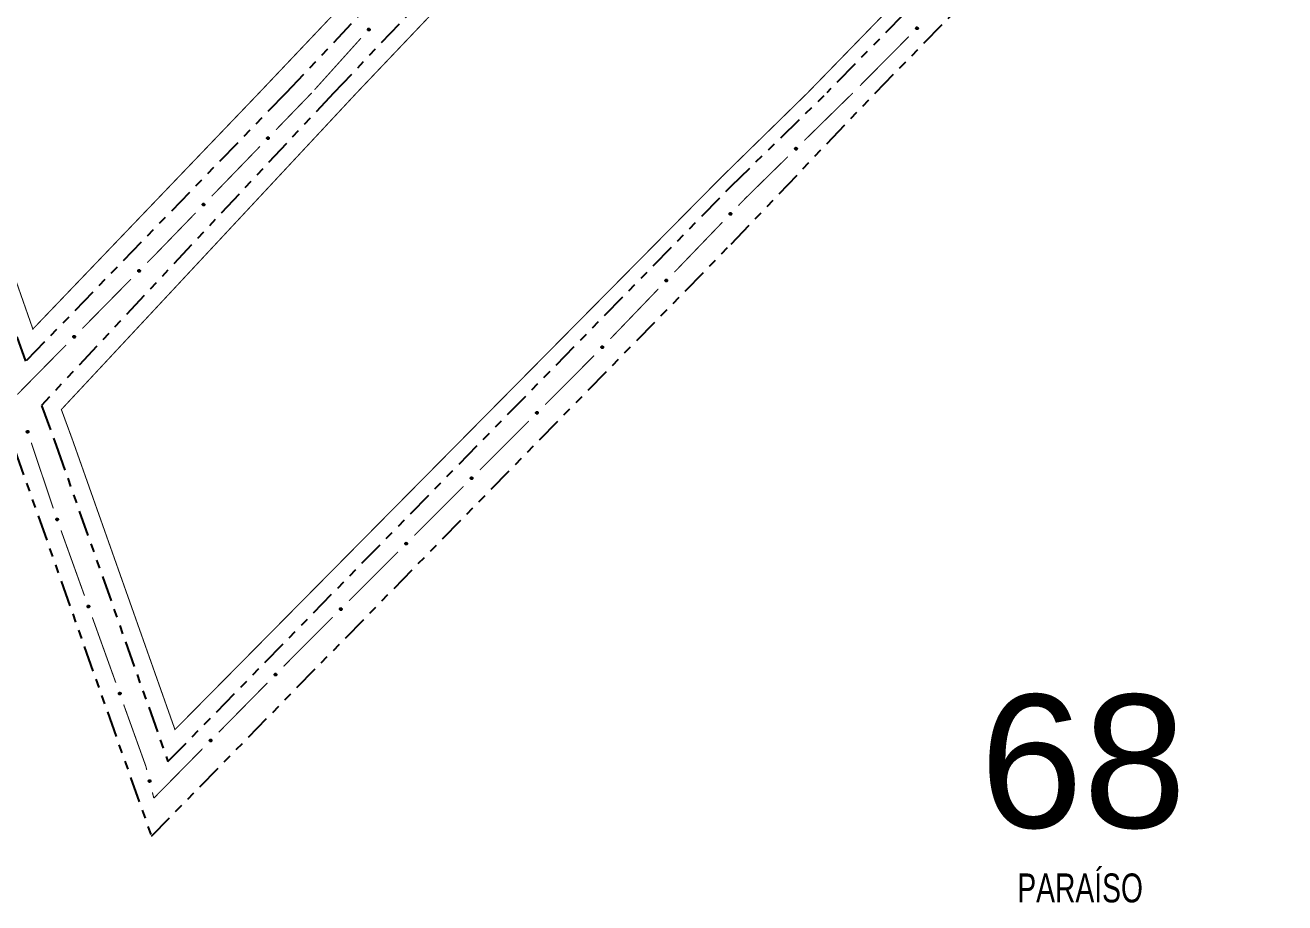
# Model space of a CAD drawing. Extents: x 212200 to 214553, y 4880545 to 4882659.
# Drawn here: x 214058.8 to 214276.8, y 4881222.7 to 4881374.5 of the extents above; entities that cross this region are included whole.
import ezdxf

# ---------------------------------------------------------------- set-up
doc = ezdxf.new("R2010")
doc.units = 0
doc.header["$LTSCALE"] = 1.5
doc.header["$MEASUREMENT"] = 0
doc.linetypes.add('TRACO_12', pattern=[2.5, 2, -0.5])
doc.linetypes.add('TRACO_25', pattern=[8, 3, -1, 1, -1, 1, -1])
for name, color, linetype in [('LM-TXT-LSB', 7, 'CONTINUOUS'), ('RU-QUADRA', 210, 'CONTINUOUS'), ('SV-EIXO-RUA-N-PAV', 6, 'CONTINUOUS'), ('SV-RUA-NAO-PAV', 7, 'CONTINUOUS')]:
    doc.layers.add(name, color=color, linetype=linetype)
doc.styles.add('ARIAL', font='ARIAL.SHX')
doc.styles.add('SWIS', font='swissko.ttf')

msp = doc.modelspace()

# ---------------------------------------------------------------- linework, layer by layer
at = {"layer": 'RU-QUADRA', "linetype": 'TRACO_12', "const_width": 0.18, "flags": 128}
for points in [[(214045.379527, 4881362.767153), (214042.200754, 4881370.885364), (214268.348828, 4881602.281352), (214286.322776, 4881559.911907), (214099.288597, 4881362.758812), (214060.145402, 4881321.92179), (214052.988582, 4881342.364989)], [(214194.187629, 4881362.757226), (214316.445034, 4881488.490325), (214291.676732, 4881547.15141), (214116.160246, 4881362.758812), (214065.073818, 4881308.005681), (214066.993121, 4881302.786304), (214084.730149, 4881252.659583), (214179.357652, 4881348.255174)]]:
    msp.add_lwpolyline(points, close=True, dxfattribs=at)
at = {"layer": 'SV-EIXO-RUA-N-PAV', "const_width": 0.18}
for points in [[(214116.923381, 4881372.229344), (214108.892173, 4881363.313083)], [(214211.719683, 4881372.515072), (214203.268021, 4881363.996303)], [(214102.213348, 4881356.378183), (214107.778937, 4881362.124853)], [(214107.778937, 4881362.124853), (214108.392921, 4881362.758812)], [(214193.629747, 4881354.518552), (214201.487042, 4881362.216793)], [(214201.487042, 4881362.216793), (214202.040932, 4881362.759471)], [(214091.082168, 4881344.884844), (214099.430553, 4881353.504848)], [(214183.408514, 4881344.504225), (214190.772549, 4881351.719192)], [(214182.236778, 4881343.285621), (214182.929887, 4881344.006454)], [(214182.929887, 4881344.006454), (214183.408514, 4881344.504225)], [(214081.764331, 4881335.263845), (214088.299373, 4881342.011509)], [(214171.147039, 4881331.752292), (214179.464343, 4881340.402289)], [(214081.338476, 4881334.831993), (214081.764331, 4881335.263845)], [(214079.934187, 4881333.407925), (214081.338476, 4881334.831993)], [(214068.69987, 4881322.015378), (214077.125608, 4881330.559788)], [(214160.057299, 4881320.218963), (214168.374604, 4881328.86896)], [(214057.465553, 4881310.622831), (214065.891291, 4881319.167241)], [(214148.790375, 4881308.859378), (214157.275657, 4881317.34466)], [(214137.476667, 4881297.54567), (214145.961948, 4881306.030951)], [(214059.866206, 4881302.263456), (214063.694703, 4881290.890567)], [(214126.162958, 4881286.231961), (214133.941133, 4881294.010136)], [(214133.941133, 4881294.010136), (214134.468722, 4881294.537725)], [(214134.468722, 4881294.537725), (214134.64824, 4881294.717243)], [(214065.011613, 4881287.113794), (214069.076247, 4881275.823145)], [(214114.84925, 4881274.918253), (214123.334531, 4881283.403534)], [(214070.431124, 4881272.059596), (214074.495758, 4881260.768947)], [(214104.694163, 4881264.763166), (214112.020823, 4881272.089826)], [(214103.543906, 4881263.596239), (214104.245908, 4881264.308415)], [(214104.245908, 4881264.308415), (214104.694163, 4881264.763166)], [(214092.311882, 4881252.201432), (214100.7359, 4881260.747537)], [(214075.850636, 4881257.005397), (214079.57655, 4881246.655635)], [(214081.079858, 4881240.806625), (214089.503876, 4881249.35273)], [(214079.57655, 4881246.655635), (214079.710913, 4881246.282405)], [(214079.710913, 4881246.282405), (214079.85724, 4881245.697098)], [(214080.827382, 4881241.816528), (214081.069918, 4881240.846385)], [(214081.069918, 4881240.846385), (214081.079858, 4881240.806625)]]:
    msp.add_lwpolyline(points, dxfattribs=at)
at = {"layer": 'SV-EIXO-RUA-N-PAV'}
for points in [[(214118.439868, 4881373.748472), (214118.443111, 4881373.699671), (214118.435918, 4881373.657066), (214118.419692, 4881373.623258), (214118.397563, 4881373.597122), (214118.371912, 4881373.572933), (214118.340671, 4881373.554251), (214118.301403, 4881373.541197), (214118.252472, 4881373.537601), (214118.209312, 4881373.547837), (214118.175315, 4881373.561972), (214118.146733, 4881373.583477), (214118.123653, 4881373.608789), (214118.10532, 4881373.641883), (214118.09248, 4881373.681806), (214118.090054, 4881373.731096), (214118.097392, 4881373.772816), (214118.113946, 4881373.805105), (214118.135748, 4881373.833702), (214118.162231, 4881373.858083), (214118.193004, 4881373.876245), (214118.233223, 4881373.889101), (214118.281904, 4881373.89085), (214118.323599, 4881373.884007), (214118.356111, 4881373.867911), (214118.383782, 4881373.845813), (214118.408356, 4881373.820381), (214118.428443, 4881373.789758), (214118.439868, 4881373.748472)], [(214213.307634, 4881373.959335), (214213.30852, 4881373.910434), (214213.299283, 4881373.868226), (214213.281445, 4881373.835239), (214213.258082, 4881373.8102), (214213.231296, 4881373.787275), (214213.19919, 4881373.770121), (214213.159339, 4881373.758975), (214213.110291, 4881373.757741), (214213.067674, 4881373.770046), (214213.034399, 4881373.785804), (214213.006887, 4881373.808662), (214212.985053, 4881373.835057), (214212.968337, 4881373.868996), (214212.957436, 4881373.909491), (214212.957389, 4881373.958841), (214212.966729, 4881374.000159), (214212.98482, 4881374.031612), (214213.007975, 4881374.059125), (214213.035603, 4881374.082202), (214213.067216, 4881374.098859), (214213.108008, 4881374.109761), (214213.156717, 4881374.109162), (214213.198033, 4881374.100317), (214213.229732, 4881374.082672), (214213.256306, 4881374.059266), (214213.279625, 4881374.032679), (214213.298213, 4881374.001123), (214213.307634, 4881373.959335)], [(214100.642917, 4881354.914888), (214100.641442, 4881354.963774), (214100.65017, 4881355.006091), (214100.667608, 4881355.03929), (214100.690668, 4881355.064609), (214100.717176, 4881355.087855), (214100.749073, 4881355.105395), (214100.788787, 4881355.11702), (214100.837816, 4881355.118845), (214100.880578, 4881355.107054), (214100.914041, 4881355.091699), (214100.941827, 4881355.069174), (214100.963977, 4881355.043044), (214100.981101, 4881355.009309), (214100.992489, 4881354.968948), (214100.993131, 4881354.919603), (214100.984289, 4881354.878175), (214100.966579, 4881354.846506), (214100.943757, 4881354.818716), (214100.916409, 4881354.795308), (214100.885, 4881354.778271), (214100.844341, 4881354.766878), (214100.795629, 4881354.76689), (214100.75421, 4881354.775237), (214100.7223, 4881354.792498), (214100.695446, 4881354.815583), (214100.671808, 4881354.841887), (214100.652841, 4881354.873216), (214100.642917, 4881354.914888)], [(214192.021478, 4881353.096949), (214192.021285, 4881353.145857), (214192.03112, 4881353.18793), (214192.049424, 4881353.220661), (214192.073139, 4881353.245366), (214192.100248, 4881353.267909), (214192.132594, 4881353.284606), (214192.172599, 4881353.295186), (214192.221659, 4881353.295724), (214192.264097, 4881353.282816), (214192.297146, 4881353.266588), (214192.324331, 4881353.243342), (214192.345789, 4881353.216641), (214192.362022, 4881353.182468), (214192.372348, 4881353.141822), (214192.371695, 4881353.092477), (214192.36177, 4881353.051295), (214192.343235, 4881353.020102), (214192.319692, 4881352.99292), (214192.29174, 4881352.970237), (214192.259894, 4881352.95403), (214192.218951, 4881352.943707), (214192.170256, 4881352.944997), (214192.129069, 4881352.954427), (214192.097624, 4881352.972519), (214192.071385, 4881352.9963), (214192.048444, 4881353.023215), (214192.030306, 4881353.055031), (214192.021478, 4881353.096949)], [(214089.511738, 4881343.421549), (214089.510262, 4881343.470435), (214089.51899, 4881343.512752), (214089.536429, 4881343.545951), (214089.559488, 4881343.57127), (214089.585997, 4881343.594516), (214089.617894, 4881343.612056), (214089.657608, 4881343.623681), (214089.706637, 4881343.625506), (214089.749399, 4881343.613715), (214089.782862, 4881343.59836), (214089.810647, 4881343.575835), (214089.832798, 4881343.549705), (214089.849921, 4881343.51597), (214089.86131, 4881343.475609), (214089.861951, 4881343.426264), (214089.85311, 4881343.384836), (214089.835399, 4881343.353167), (214089.812577, 4881343.325377), (214089.78523, 4881343.301969), (214089.75382, 4881343.284932), (214089.713162, 4881343.273539), (214089.66445, 4881343.273551), (214089.62303, 4881343.281898), (214089.591121, 4881343.299159), (214089.564267, 4881343.322244), (214089.540628, 4881343.348548), (214089.521662, 4881343.379877), (214089.511738, 4881343.421549)], [(214180.671625, 4881341.816683), (214180.669973, 4881341.865563), (214180.678549, 4881341.907911), (214180.695868, 4881341.941173), (214180.718837, 4881341.966575), (214180.745261, 4881341.989916), (214180.777095, 4881342.007571), (214180.816766, 4881342.019339), (214180.865789, 4881342.02134), (214180.908593, 4881342.009703), (214180.942111, 4881341.994469), (214180.969977, 4881341.972044), (214180.992222, 4881341.945994), (214181.009467, 4881341.912321), (214181.021, 4881341.872001), (214181.021819, 4881341.822658), (214181.013127, 4881341.781199), (214180.995531, 4881341.749467), (214180.972809, 4881341.721594), (214180.945546, 4881341.698088), (214180.914198, 4881341.680938), (214180.873581, 4881341.669399), (214180.824869, 4881341.669236), (214180.783419, 4881341.677433), (214180.751448, 4881341.69458), (214180.724511, 4881341.717567), (214180.700778, 4881341.743786), (214180.681699, 4881341.775047), (214180.671625, 4881341.816683)], [(214078.350632, 4881331.958843), (214078.349597, 4881332.007741), (214078.358706, 4881332.049977), (214078.376443, 4881332.083018), (214078.39973, 4881332.108128), (214078.426447, 4881332.131134), (214078.4585, 4881332.148386), (214078.498317, 4881332.159653), (214078.547361, 4881332.161035), (214078.590015, 4881332.14886), (214078.623338, 4881332.133204), (214078.650919, 4881332.110429), (214078.672834, 4881332.084101), (214078.689653, 4881332.050213), (214078.700677, 4881332.00975), (214078.700873, 4881331.960402), (214078.691659, 4881331.919055), (214078.673664, 4881331.887547), (214078.650592, 4881331.859964), (214078.623035, 4881331.836804), (214078.591473, 4881331.82005), (214078.550713, 4881331.809024), (214078.502004, 4881331.809475), (214078.460661, 4881331.818195), (214078.428908, 4881331.835743), (214078.402263, 4881331.859069), (214078.378863, 4881331.885585), (214078.36018, 4881331.917084), (214078.350632, 4881331.958843)], [(214169.581886, 4881330.283354), (214169.580234, 4881330.332234), (214169.58881, 4881330.374582), (214169.606129, 4881330.407844), (214169.629097, 4881330.433246), (214169.655522, 4881330.456587), (214169.687355, 4881330.474241), (214169.727027, 4881330.48601), (214169.776049, 4881330.488011), (214169.818853, 4881330.476374), (214169.852371, 4881330.46114), (214169.880238, 4881330.438715), (214169.902482, 4881330.412665), (214169.919727, 4881330.378992), (214169.931261, 4881330.338672), (214169.93208, 4881330.289329), (214169.923387, 4881330.24787), (214169.905791, 4881330.216137), (214169.883069, 4881330.188265), (214169.855806, 4881330.164759), (214169.824458, 4881330.147609), (214169.783841, 4881330.13607), (214169.735129, 4881330.135907), (214169.69368, 4881330.144104), (214169.661709, 4881330.16125), (214169.634772, 4881330.184238), (214169.611039, 4881330.210457), (214169.59196, 4881330.241718), (214169.581886, 4881330.283354)], [(214067.116315, 4881320.566297), (214067.11528, 4881320.615194), (214067.124389, 4881320.657431), (214067.142126, 4881320.690471), (214067.165413, 4881320.715581), (214067.19213, 4881320.738587), (214067.224183, 4881320.755839), (214067.264, 4881320.767106), (214067.313044, 4881320.768488), (214067.355698, 4881320.756313), (214067.389021, 4881320.740657), (214067.416603, 4881320.717882), (214067.438517, 4881320.691554), (214067.455336, 4881320.657666), (214067.46636, 4881320.617204), (214067.466556, 4881320.567855), (214067.457342, 4881320.526508), (214067.439347, 4881320.495), (214067.416275, 4881320.467417), (214067.388718, 4881320.444257), (214067.357156, 4881320.427503), (214067.316397, 4881320.416477), (214067.267687, 4881320.416929), (214067.226344, 4881320.425648), (214067.194591, 4881320.443196), (214067.167946, 4881320.466522), (214067.144546, 4881320.493038), (214067.125863, 4881320.524537), (214067.116315, 4881320.566297)], [(214158.492146, 4881318.750025), (214158.490495, 4881318.798905), (214158.499071, 4881318.841253), (214158.516389, 4881318.874515), (214158.539358, 4881318.899917), (214158.565782, 4881318.923258), (214158.597616, 4881318.940912), (214158.637288, 4881318.952681), (214158.68631, 4881318.954682), (214158.729114, 4881318.943045), (214158.762632, 4881318.927811), (214158.790498, 4881318.905386), (214158.812743, 4881318.879336), (214158.829988, 4881318.845663), (214158.841521, 4881318.805343), (214158.84234, 4881318.756), (214158.833648, 4881318.714541), (214158.816052, 4881318.682808), (214158.79333, 4881318.654936), (214158.766067, 4881318.63143), (214158.734719, 4881318.61428), (214158.694102, 4881318.602741), (214158.64539, 4881318.602578), (214158.60394, 4881318.610775), (214158.571969, 4881318.627921), (214158.545032, 4881318.650909), (214158.521299, 4881318.677128), (214158.50222, 4881318.708389), (214158.492146, 4881318.750025)], [(214147.196726, 4881307.421406), (214147.196033, 4881307.470309), (214147.205437, 4881307.512481), (214147.223405, 4881307.545397), (214147.246867, 4881307.570344), (214147.273744, 4881307.593162), (214147.305917, 4881307.610189), (214147.345812, 4881307.621178), (214147.394864, 4881307.622217), (214147.437432, 4881307.609744), (214147.470645, 4881307.593855), (214147.498066, 4881307.570888), (214147.519796, 4881307.544407), (214147.536377, 4881307.510402), (214147.547118, 4881307.469864), (214147.54697, 4881307.420515), (214147.537466, 4881307.379234), (214147.519251, 4881307.347853), (214147.495987, 4881307.320431), (214147.468269, 4881307.297464), (214147.43659, 4881307.280932), (214147.395755, 4881307.270191), (214147.347049, 4881307.270983), (214147.305769, 4881307.279992), (214147.27414, 4881307.297761), (214147.247658, 4881307.321273), (214147.224444, 4881307.347952), (214147.205982, 4881307.379581), (214147.196726, 4881307.421406)], [(214059.28661, 4881304.33023), (214059.330724, 4881304.30911), (214059.364318, 4881304.281938), (214059.385815, 4881304.251211), (214059.397731, 4881304.219105), (214059.406222, 4881304.184885), (214059.407171, 4881304.148497), (214059.399279, 4881304.107876), (214059.378403, 4881304.063475), (214059.348306, 4881304.03089), (214059.319309, 4881304.008203), (214059.286546, 4881303.99385), (214059.253166, 4881303.986159), (214059.215334, 4881303.986423), (214059.174247, 4881303.994823), (214059.130109, 4881304.016895), (214059.097356, 4881304.043759), (214059.077344, 4881304.074026), (214059.063123, 4881304.107055), (214059.054873, 4881304.142094), (214059.054147, 4881304.17782), (214059.06268, 4881304.219173), (214059.085042, 4881304.262449), (214059.111463, 4881304.295421), (214059.141441, 4881304.315853), (214059.174273, 4881304.329122), (214059.208491, 4881304.338056), (214059.24503, 4881304.340533), (214059.28661, 4881304.33023)], [(214135.883017, 4881296.107697), (214135.882324, 4881296.156601), (214135.891729, 4881296.198773), (214135.909696, 4881296.231689), (214135.933158, 4881296.256635), (214135.960035, 4881296.279454), (214135.992209, 4881296.296481), (214136.032104, 4881296.307469), (214136.081156, 4881296.308509), (214136.123723, 4881296.296035), (214136.156936, 4881296.280147), (214136.184358, 4881296.25718), (214136.206087, 4881296.230699), (214136.222669, 4881296.196694), (214136.23341, 4881296.156155), (214136.233261, 4881296.106806), (214136.223758, 4881296.065526), (214136.205543, 4881296.034144), (214136.182279, 4881296.006723), (214136.15456, 4881295.983756), (214136.122882, 4881295.967224), (214136.082046, 4881295.956483), (214136.033341, 4881295.957275), (214135.99206, 4881295.966283), (214135.960431, 4881295.984053), (214135.93395, 4881296.007564), (214135.910736, 4881296.034243), (214135.892273, 4881296.065872), (214135.883017, 4881296.107697)], [(214064.38908, 4881289.168043), (214064.433624, 4881289.147847), (214064.467777, 4881289.121381), (214064.48991, 4881289.091108), (214064.502492, 4881289.059257), (214064.511694, 4881289.025222), (214064.513401, 4881288.988861), (214064.506357, 4881288.948084), (214064.486411, 4881288.903258), (214064.457, 4881288.870053), (214064.428481, 4881288.846767), (214064.396024, 4881288.831735), (214064.362812, 4881288.823349), (214064.324983, 4881288.822825), (214064.28373, 4881288.830367), (214064.239141, 4881288.851515), (214064.205836, 4881288.877691), (214064.185197, 4881288.907534), (214064.170291, 4881288.94026), (214064.161313, 4881288.975119), (214064.159843, 4881289.010822), (214064.167512, 4881289.052344), (214064.188967, 4881289.096076), (214064.214696, 4881289.129592), (214064.244241, 4881289.150644), (214064.27679, 4881289.164594), (214064.310815, 4881289.174239), (214064.347294, 4881289.177477), (214064.38908, 4881289.168043)], [(214124.569309, 4881284.793989), (214124.568616, 4881284.842892), (214124.57802, 4881284.885064), (214124.595988, 4881284.91798), (214124.61945, 4881284.942927), (214124.646327, 4881284.965745), (214124.6785, 4881284.982772), (214124.718395, 4881284.993761), (214124.767447, 4881284.9948), (214124.810015, 4881284.982327), (214124.843228, 4881284.966438), (214124.870649, 4881284.943471), (214124.892379, 4881284.91699), (214124.90896, 4881284.882985), (214124.919701, 4881284.842447), (214124.919553, 4881284.793098), (214124.910049, 4881284.751817), (214124.891834, 4881284.720436), (214124.86857, 4881284.693014), (214124.840852, 4881284.670047), (214124.809173, 4881284.653515), (214124.768338, 4881284.642774), (214124.719632, 4881284.643566), (214124.678352, 4881284.652575), (214124.646723, 4881284.670344), (214124.620241, 4881284.693856), (214124.597027, 4881284.720535), (214124.578565, 4881284.752164), (214124.569309, 4881284.793989)], [(214069.808591, 4881274.113844), (214069.853135, 4881274.093648), (214069.887289, 4881274.067182), (214069.909421, 4881274.036909), (214069.922003, 4881274.005058), (214069.931206, 4881273.971023), (214069.932913, 4881273.934662), (214069.925868, 4881273.893886), (214069.905922, 4881273.84906), (214069.876511, 4881273.815855), (214069.847993, 4881273.792569), (214069.815536, 4881273.777536), (214069.782323, 4881273.769151), (214069.744494, 4881273.768626), (214069.703241, 4881273.776169), (214069.658652, 4881273.797316), (214069.625347, 4881273.823492), (214069.604709, 4881273.853336), (214069.589803, 4881273.886061), (214069.580824, 4881273.920921), (214069.579354, 4881273.956623), (214069.587023, 4881273.998145), (214069.608479, 4881274.041878), (214069.634207, 4881274.075394), (214069.663753, 4881274.096446), (214069.696302, 4881274.110395), (214069.730326, 4881274.12004), (214069.766806, 4881274.123278), (214069.808591, 4881274.113844)], [(214113.2556, 4881273.48028), (214113.254907, 4881273.529184), (214113.264312, 4881273.571356), (214113.282279, 4881273.604272), (214113.305741, 4881273.629218), (214113.332618, 4881273.652037), (214113.364792, 4881273.669064), (214113.404687, 4881273.680052), (214113.453738, 4881273.681092), (214113.496306, 4881273.668618), (214113.529519, 4881273.65273), (214113.556941, 4881273.629763), (214113.57867, 4881273.603282), (214113.595252, 4881273.569277), (214113.605993, 4881273.528738), (214113.605844, 4881273.479389), (214113.596341, 4881273.438109), (214113.578126, 4881273.406727), (214113.554862, 4881273.379306), (214113.527143, 4881273.356339), (214113.495465, 4881273.339807), (214113.454629, 4881273.329066), (214113.405924, 4881273.329858), (214113.364643, 4881273.338866), (214113.333014, 4881273.356636), (214113.306533, 4881273.380147), (214113.283319, 4881273.406826), (214113.264856, 4881273.438455), (214113.2556, 4881273.48028)], [(214101.960643, 4881262.146839), (214101.959598, 4881262.195736), (214101.968699, 4881262.237975), (214101.986429, 4881262.271019), (214102.009711, 4881262.296134), (214102.036423, 4881262.319145), (214102.068473, 4881262.336403), (214102.108288, 4881262.347678), (214102.157331, 4881262.349071), (214102.199988, 4881262.336904), (214102.233314, 4881262.321254), (214102.2609, 4881262.298485), (214102.28282, 4881262.272161), (214102.299645, 4881262.238277), (214102.310678, 4881262.197817), (214102.310884, 4881262.148468), (214102.301678, 4881262.10712), (214102.283689, 4881262.075608), (214102.260623, 4881262.04802), (214102.233071, 4881262.024854), (214102.201512, 4881262.008095), (214102.160755, 4881261.99706), (214102.112045, 4881261.997502), (214102.0707, 4881262.006213), (214102.038944, 4881262.023755), (214102.012295, 4881262.047075), (214101.988889, 4881262.073586), (214101.9702, 4881262.105081), (214101.960643, 4881262.146839)], [(214075.228103, 4881259.059645), (214075.272647, 4881259.039449), (214075.3068, 4881259.012983), (214075.328933, 4881258.982711), (214075.341515, 4881258.95086), (214075.350717, 4881258.916825), (214075.352424, 4881258.880464), (214075.34538, 4881258.839687), (214075.325434, 4881258.794861), (214075.296023, 4881258.761656), (214075.267504, 4881258.73837), (214075.235047, 4881258.723338), (214075.201834, 4881258.714952), (214075.164006, 4881258.714428), (214075.122753, 4881258.72197), (214075.078164, 4881258.743117), (214075.044859, 4881258.769294), (214075.02422, 4881258.799137), (214075.009314, 4881258.831863), (214075.000336, 4881258.866722), (214074.998866, 4881258.902425), (214075.006535, 4881258.943947), (214075.02799, 4881258.987679), (214075.053718, 4881259.021195), (214075.083264, 4881259.042247), (214075.115813, 4881259.056197), (214075.149838, 4881259.065842), (214075.186317, 4881259.069079), (214075.228103, 4881259.059645)], [(214090.728619, 4881250.752032), (214090.727574, 4881250.800929), (214090.736675, 4881250.843168), (214090.754405, 4881250.876212), (214090.777687, 4881250.901327), (214090.804399, 4881250.924338), (214090.836449, 4881250.941596), (214090.876264, 4881250.952871), (214090.925307, 4881250.954263), (214090.967964, 4881250.942097), (214091.00129, 4881250.926447), (214091.028876, 4881250.903678), (214091.050795, 4881250.877354), (214091.067621, 4881250.84347), (214091.078654, 4881250.803009), (214091.07886, 4881250.753661), (214091.069654, 4881250.712312), (214091.051665, 4881250.680801), (214091.028599, 4881250.653213), (214091.001046, 4881250.630047), (214090.969488, 4881250.613287), (214090.928731, 4881250.602253), (214090.880021, 4881250.602694), (214090.838676, 4881250.611406), (214090.80692, 4881250.628947), (214090.780271, 4881250.652268), (214090.756865, 4881250.678779), (214090.738175, 4881250.710274), (214090.728619, 4881250.752032)], [(214080.414257, 4881243.922902), (214080.456548, 4881243.898335), (214080.487872, 4881243.868574), (214080.506852, 4881243.836232), (214080.516173, 4881243.803278), (214080.521911, 4881243.768492), (214080.519959, 4881243.732143), (214080.508856, 4881243.69228), (214080.48451, 4881243.649683), (214080.451913, 4881243.619599), (214080.421201, 4881243.599294), (214080.387399, 4881243.587596), (214080.353512, 4881243.582588), (214080.315822, 4881243.585865), (214080.275534, 4881243.597511), (214080.233294, 4881243.623028), (214080.202785, 4881243.652416), (214080.185248, 4881243.684181), (214080.173703, 4881243.718238), (214080.16827, 4881243.753823), (214080.170392, 4881243.789493), (214080.182192, 4881243.830035), (214080.20793, 4881243.871392), (214080.236893, 4881243.902155), (214080.268403, 4881243.920134), (214080.302189, 4881243.930745), (214080.33701, 4881243.936925), (214080.37363, 4881243.936484), (214080.414257, 4881243.922902)]]:
    msp.add_lwpolyline(points, close=True, dxfattribs=at)
for points in [[(214118.193004, 4881373.876245), (214118.090054, 4881373.731096)], [(214118.233223, 4881373.889101), (214118.09248, 4881373.681806)], [(214118.211196, 4881373.876989), (214118.096114, 4881373.712526)], [(214118.162231, 4881373.858083), (214118.097392, 4881373.772816)], [(214118.175185, 4881373.863514), (214118.097653, 4881373.75705)], [(214118.256131, 4881373.886099), (214118.100557, 4881373.664449)], [(214118.281904, 4881373.89085), (214118.10532, 4881373.641883)], [(214118.300554, 4881373.886486), (214118.116872, 4881373.629552)], [(214118.323599, 4881373.884007), (214118.123653, 4881373.608789)], [(214118.336961, 4881373.873895), (214118.13684, 4881373.598711)], [(214118.356111, 4881373.867911), (214118.146733, 4881373.583477)], [(214118.367887, 4881373.85522), (214118.16026, 4881373.57578)], [(214118.383782, 4881373.845813), (214118.175315, 4881373.561972)], [(214118.394349, 4881373.829549), (214118.196968, 4881373.557407)], [(214118.408356, 4881373.820381), (214118.209312, 4881373.547837)], [(214118.415129, 4881373.801649), (214118.234287, 4881373.54583)], [(214118.428443, 4881373.789758), (214118.252472, 4881373.537601)], [(214118.432257, 4881373.769694), (214118.277899, 4881373.543276)], [(214118.439868, 4881373.748472), (214118.301403, 4881373.541197)], [(214118.440554, 4881373.721818), (214118.325674, 4881373.553501)], [(214118.443111, 4881373.699671), (214118.340671, 4881373.554251)], [(214118.439115, 4881373.675366), (214118.361483, 4881373.57083)], [(214118.435918, 4881373.657066), (214118.371912, 4881373.572933)], [(214213.067216, 4881374.098859), (214212.957389, 4881373.958841)], [(214213.108008, 4881374.109761), (214212.957436, 4881373.909491)], [(214213.085423, 4881374.098725), (214212.962547, 4881373.94)], [(214213.130744, 4881374.105658), (214212.964667, 4881373.891765)], [(214213.048804, 4881374.087002), (214212.966231, 4881373.984399)], [(214213.035603, 4881374.082202), (214212.966729, 4881374.000159)], [(214213.156717, 4881374.109162), (214212.968337, 4881373.868996)], [(214213.175135, 4881374.103904), (214212.979281, 4881373.856123)], [(214213.198033, 4881374.100317), (214212.985053, 4881373.835057)], [(214213.210892, 4881374.089572), (214212.997739, 4881373.824355)], [(214213.229732, 4881374.082672), (214213.006887, 4881373.808662)], [(214213.240883, 4881374.069429), (214213.020026, 4881373.800321)], [(214213.256306, 4881374.059266), (214213.034399, 4881373.785804)], [(214213.266076, 4881374.042512), (214213.055806, 4881373.780201)], [(214213.279625, 4881374.032679), (214213.067674, 4881373.770046)], [(214213.285487, 4881374.013643), (214213.092524, 4881373.766838)], [(214213.298213, 4881374.001123), (214213.110291, 4881373.757741)], [(214213.301055, 4881373.980899), (214213.135962, 4881373.762185)], [(214213.307634, 4881373.959335), (214213.159339, 4881373.758975)], [(214213.307034, 4881373.932679), (214213.184174, 4881373.770095)], [(214213.30852, 4881373.910434), (214213.19919, 4881373.770121)], [(214213.303358, 4881373.88635), (214213.220777, 4881373.785677)], [(214213.299283, 4881373.868226), (214213.231296, 4881373.787275)], [(214100.641442, 4881354.963774), (214100.749073, 4881355.105395)], [(214100.642917, 4881354.914888), (214100.788787, 4881355.11702)], [(214100.643195, 4881354.941549), (214100.764088, 4881355.105602)], [(214100.646313, 4881354.987919), (214100.727675, 4881355.08958)], [(214100.649756, 4881354.893405), (214100.812201, 4881355.114092)], [(214100.65017, 4881355.006091), (214100.717176, 4881355.087855)], [(214100.652841, 4881354.873216), (214100.837816, 4881355.118845)], [(214100.665717, 4881354.860851), (214100.855692, 4881355.109964)], [(214100.671808, 4881354.841887), (214100.880578, 4881355.107054)], [(214100.685475, 4881354.832218), (214100.892568, 4881355.097044)], [(214100.695446, 4881354.815583), (214100.914041, 4881355.091699)], [(214100.710991, 4881354.805606), (214100.928588, 4881355.077356)], [(214100.7223, 4881354.792498), (214100.941827, 4881355.069174)], [(214100.741222, 4881354.785826), (214100.951163, 4881355.053593)], [(214100.75421, 4881354.775237), (214100.963977, 4881355.043044)], [(214100.777149, 4881354.771926), (214100.970002, 4881355.02205)], [(214100.795629, 4881354.76689), (214100.981101, 4881355.009309)], [(214100.821558, 4881354.770707), (214100.985045, 4881354.986586)], [(214100.844341, 4881354.766878), (214100.992489, 4881354.968948)], [(214100.866792, 4881354.778186), (214100.987746, 4881354.93838)], [(214100.885, 4881354.778271), (214100.993131, 4881354.919603)], [(214100.903267, 4881354.79035), (214100.984598, 4881354.89394)], [(214100.916409, 4881354.795308), (214100.984289, 4881354.878175)], [(214192.021285, 4881353.145857), (214192.132594, 4881353.284606)], [(214192.021478, 4881353.096949), (214192.172599, 4881353.295186)], [(214192.022456, 4881353.123594), (214192.147609, 4881353.28442)], [(214192.026788, 4881353.169865), (214192.110788, 4881353.269357)], [(214192.027751, 4881353.075294), (214192.195928, 4881353.291645)], [(214192.030306, 4881353.055031), (214192.221659, 4881353.295724)], [(214192.03112, 4881353.18793), (214192.100248, 4881353.267909)], [(214192.042853, 4881353.042332), (214192.239296, 4881353.286377)], [(214192.048444, 4881353.023215), (214192.264097, 4881353.282816)], [(214192.061853, 4881353.013191), (214192.27582, 4881353.272495)], [(214192.071385, 4881352.9963), (214192.297146, 4881353.266588)], [(214192.086662, 4881352.98592), (214192.311311, 4881353.251868)], [(214192.097624, 4881352.972519), (214192.324331, 4881353.243342)], [(214192.116364, 4881352.965353), (214192.333255, 4881353.227521)], [(214192.129069, 4881352.954427), (214192.345789, 4881353.216641)], [(214192.151914, 4881352.950515), (214192.351261, 4881353.195495)], [(214192.170256, 4881352.944997), (214192.362022, 4881353.182468)], [(214192.196276, 4881352.948132), (214192.365368, 4881353.159649)], [(214192.218951, 4881352.943707), (214192.372348, 4881353.141822)], [(214192.241691, 4881352.954422), (214192.366805, 4881353.111389)], [(214192.259894, 4881352.95403), (214192.371695, 4881353.092477)], [(214192.278472, 4881352.965625), (214192.362492, 4881353.067047)], [(214192.29174, 4881352.970237), (214192.36177, 4881353.051295)], [(214089.510262, 4881343.470435), (214089.617894, 4881343.612056)], [(214089.511738, 4881343.421549), (214089.657608, 4881343.623681)], [(214089.512016, 4881343.44821), (214089.632908, 4881343.612263)], [(214089.515134, 4881343.494579), (214089.596495, 4881343.59624)], [(214089.518577, 4881343.400066), (214089.681022, 4881343.620753)], [(214089.51899, 4881343.512752), (214089.585997, 4881343.594516)], [(214089.521662, 4881343.379877), (214089.706637, 4881343.625506)], [(214089.534537, 4881343.367512), (214089.724512, 4881343.616624)], [(214089.540628, 4881343.348548), (214089.749399, 4881343.613715)], [(214089.554296, 4881343.338878), (214089.761388, 4881343.603705)], [(214089.564267, 4881343.322244), (214089.782862, 4881343.59836)], [(214089.579811, 4881343.312267), (214089.797408, 4881343.584017)], [(214089.591121, 4881343.299159), (214089.810647, 4881343.575835)], [(214089.610042, 4881343.292486), (214089.819983, 4881343.560253)], [(214089.62303, 4881343.281898), (214089.832798, 4881343.549705)], [(214089.645969, 4881343.278587), (214089.838823, 4881343.52871)], [(214089.66445, 4881343.273551), (214089.849921, 4881343.51597)], [(214089.690378, 4881343.277368), (214089.853865, 4881343.493247)], [(214089.713162, 4881343.273539), (214089.86131, 4881343.475609)], [(214089.735613, 4881343.284847), (214089.856567, 4881343.445041)], [(214089.75382, 4881343.284932), (214089.861951, 4881343.426264)], [(214089.772088, 4881343.29701), (214089.853418, 4881343.400601)], [(214089.78523, 4881343.301969), (214089.85311, 4881343.384836)], [(214180.669973, 4881341.865563), (214180.777095, 4881342.007571)], [(214180.671625, 4881341.816683), (214180.816766, 4881342.019339)], [(214180.671807, 4881341.843345), (214180.792108, 4881342.007832)], [(214180.674758, 4881341.889725), (214180.755753, 4881341.991678)], [(214180.678541, 4881341.795225), (214180.840191, 4881342.016495)], [(214180.678549, 4881341.907911), (214180.745261, 4881341.989916)], [(214180.681699, 4881341.775047), (214180.865789, 4881342.02134)], [(214180.694619, 4881341.762728), (214180.883696, 4881342.012523)], [(214180.700778, 4881341.743786), (214180.908593, 4881342.009703)], [(214180.71448, 4881341.734166), (214180.920618, 4881341.999736)], [(214180.724511, 4881341.717567), (214180.942111, 4881341.994469)], [(214180.740091, 4881341.707647), (214180.956709, 4881341.980178)], [(214180.751448, 4881341.69458), (214180.969977, 4881341.972044)], [(214180.770394, 4881341.687975), (214180.979369, 4881341.956496)], [(214180.783419, 4881341.677433), (214180.992222, 4881341.945994)], [(214180.80637, 4881341.674205), (214180.998322, 4881341.925021)], [(214180.824869, 4881341.669236), (214181.009467, 4881341.912321)], [(214180.850783, 4881341.673146), (214181.013492, 4881341.889612)], [(214180.873581, 4881341.669399), (214181.021, 4881341.872001)], [(214180.895991, 4881341.680787), (214181.016367, 4881341.841416)], [(214180.914198, 4881341.680938), (214181.021819, 4881341.822658)], [(214180.932422, 4881341.693082), (214181.013379, 4881341.796965)], [(214180.945546, 4881341.698088), (214181.013127, 4881341.781199)], [(214078.349597, 4881332.007741), (214078.4585, 4881332.148386)], [(214078.350632, 4881331.958843), (214078.498317, 4881332.159653)], [(214078.35115, 4881331.985501), (214078.473516, 4881332.148458)], [(214078.354686, 4881332.03184), (214078.43696, 4881332.132764)], [(214078.357276, 4881331.9373), (214078.521704, 4881332.156514)], [(214078.358706, 4881332.049977), (214078.426447, 4881332.131134)], [(214078.36018, 4881331.917084), (214078.547361, 4881332.161035)], [(214078.372943, 4881331.904603), (214078.565156, 4881332.151993)], [(214078.378863, 4881331.885585), (214078.590015, 4881332.14886)], [(214078.392443, 4881331.875793), (214078.601914, 4881332.138742)], [(214078.402263, 4881331.859069), (214078.623338, 4881332.133204)], [(214078.417717, 4881331.848953), (214078.637755, 4881332.11873)], [(214078.428908, 4881331.835743), (214078.650919, 4881332.110429)], [(214078.447769, 4881331.8289), (214078.660115, 4881332.094764)], [(214078.460661, 4881331.818195), (214078.672834, 4881332.084101)], [(214078.483569, 4881331.814677), (214078.678669, 4881332.063052)], [(214078.502004, 4881331.809475), (214078.689653, 4881332.050213)], [(214078.527965, 4881331.813058), (214078.693391, 4881332.027455)], [(214078.550713, 4881331.809024), (214078.700677, 4881332.00975)], [(214078.573266, 4881331.820129), (214078.695658, 4881331.979226)], [(214078.591473, 4881331.82005), (214078.700873, 4881331.960402)], [(214078.609849, 4881331.831963), (214078.692109, 4881331.934817)], [(214078.623035, 4881331.836804), (214078.691659, 4881331.919055)], [(214169.580234, 4881330.332234), (214169.687355, 4881330.474241)], [(214169.581886, 4881330.283354), (214169.727027, 4881330.48601)], [(214169.582068, 4881330.310016), (214169.702369, 4881330.474503)], [(214169.585019, 4881330.356396), (214169.666014, 4881330.458349)], [(214169.588802, 4881330.261895), (214169.750451, 4881330.483166)], [(214169.58881, 4881330.374582), (214169.655522, 4881330.456587)], [(214169.59196, 4881330.241718), (214169.776049, 4881330.488011)], [(214169.60488, 4881330.229399), (214169.793956, 4881330.479194)], [(214169.611039, 4881330.210457), (214169.818853, 4881330.476374)], [(214169.624741, 4881330.200837), (214169.830879, 4881330.466407)], [(214169.634772, 4881330.184238), (214169.852371, 4881330.46114)], [(214169.650352, 4881330.174318), (214169.866969, 4881330.446849)], [(214169.661709, 4881330.16125), (214169.880238, 4881330.438715)], [(214169.680654, 4881330.154646), (214169.88963, 4881330.423167)], [(214169.69368, 4881330.144104), (214169.902482, 4881330.412665)], [(214169.716631, 4881330.140876), (214169.908583, 4881330.391692)], [(214169.735129, 4881330.135907), (214169.919727, 4881330.378992)], [(214169.761044, 4881330.139816), (214169.923753, 4881330.356283)], [(214169.783841, 4881330.13607), (214169.931261, 4881330.338672)], [(214169.806251, 4881330.147458), (214169.926628, 4881330.308086)], [(214169.824458, 4881330.147609), (214169.93208, 4881330.289329)], [(214169.842682, 4881330.159753), (214169.923639, 4881330.263636)], [(214169.855806, 4881330.164759), (214169.923387, 4881330.24787)], [(214067.11528, 4881320.615194), (214067.224183, 4881320.755839)], [(214067.116315, 4881320.566297), (214067.264, 4881320.767106)], [(214067.116833, 4881320.592954), (214067.239199, 4881320.755911)], [(214067.120369, 4881320.639293), (214067.202643, 4881320.740217)], [(214067.12296, 4881320.544753), (214067.287387, 4881320.763967)], [(214067.124389, 4881320.657431), (214067.19213, 4881320.738587)], [(214067.125863, 4881320.524537), (214067.313044, 4881320.768488)], [(214067.138626, 4881320.512056), (214067.330839, 4881320.759446)], [(214067.144546, 4881320.493038), (214067.355698, 4881320.756313)], [(214067.158126, 4881320.483246), (214067.367597, 4881320.746195)], [(214067.167946, 4881320.466522), (214067.389021, 4881320.740657)], [(214067.1834, 4881320.456406), (214067.403438, 4881320.726183)], [(214067.194591, 4881320.443196), (214067.416603, 4881320.717882)], [(214067.213452, 4881320.436353), (214067.425798, 4881320.702217)], [(214067.226344, 4881320.425648), (214067.438517, 4881320.691554)], [(214067.249252, 4881320.42213), (214067.444352, 4881320.670506)], [(214067.267687, 4881320.416929), (214067.455336, 4881320.657666)], [(214067.293648, 4881320.420511), (214067.459075, 4881320.634908)], [(214067.316397, 4881320.416477), (214067.46636, 4881320.617204)], [(214067.338949, 4881320.427582), (214067.461342, 4881320.586679)], [(214067.357156, 4881320.427503), (214067.466556, 4881320.567855)], [(214067.375532, 4881320.439417), (214067.457793, 4881320.54227)], [(214067.388718, 4881320.444257), (214067.457342, 4881320.526508)], [(214158.490495, 4881318.798905), (214158.597616, 4881318.940912)], [(214158.492146, 4881318.750025), (214158.637288, 4881318.952681)], [(214158.492328, 4881318.776687), (214158.612629, 4881318.941174)], [(214158.495279, 4881318.823067), (214158.576274, 4881318.92502)], [(214158.499062, 4881318.728566), (214158.660712, 4881318.949837)], [(214158.499071, 4881318.841253), (214158.565782, 4881318.923258)], [(214158.50222, 4881318.708389), (214158.68631, 4881318.954682)], [(214158.51514, 4881318.69607), (214158.704217, 4881318.945865)], [(214158.521299, 4881318.677128), (214158.729114, 4881318.943045)], [(214158.535001, 4881318.667508), (214158.74114, 4881318.933078)], [(214158.545032, 4881318.650909), (214158.762632, 4881318.927811)], [(214158.560612, 4881318.640989), (214158.77723, 4881318.91352)], [(214158.571969, 4881318.627921), (214158.790498, 4881318.905386)], [(214158.590915, 4881318.621317), (214158.79989, 4881318.889838)], [(214158.60394, 4881318.610775), (214158.812743, 4881318.879336)], [(214158.626892, 4881318.607547), (214158.818843, 4881318.858363)], [(214158.64539, 4881318.602578), (214158.829988, 4881318.845663)], [(214158.671305, 4881318.606487), (214158.834013, 4881318.822953)], [(214158.694102, 4881318.602741), (214158.841521, 4881318.805343)], [(214158.716512, 4881318.614129), (214158.836889, 4881318.774757)], [(214158.734719, 4881318.61428), (214158.84234, 4881318.756)], [(214158.752943, 4881318.626424), (214158.8339, 4881318.730307)], [(214158.766067, 4881318.63143), (214158.833648, 4881318.714541)], [(214147.196033, 4881307.470309), (214147.305917, 4881307.610189)], [(214147.196726, 4881307.421406), (214147.345812, 4881307.621178)], [(214147.197431, 4881307.448059), (214147.320933, 4881307.610156)], [(214147.20129, 4881307.494373), (214147.284268, 4881307.594718)], [(214147.20322, 4881307.399816), (214147.369176, 4881307.617875)], [(214147.205437, 4881307.512481), (214147.273744, 4881307.593162)], [(214147.205982, 4881307.379581), (214147.394864, 4881307.622217)], [(214147.218658, 4881307.367011), (214147.412595, 4881307.613051)], [(214147.224444, 4881307.347952), (214147.437432, 4881307.609744)], [(214147.237955, 4881307.338065), (214147.44926, 4881307.599543)], [(214147.247658, 4881307.321273), (214147.470645, 4881307.593855)], [(214147.263041, 4881307.311049), (214147.48496, 4881307.579281)], [(214147.27414, 4881307.297761), (214147.498066, 4881307.570888)], [(214147.292952, 4881307.290787), (214147.507152, 4881307.555159)], [(214147.305769, 4881307.279992), (214147.519796, 4881307.544407)], [(214147.328652, 4881307.276314), (214147.525484, 4881307.523319)], [(214147.347049, 4881307.270983), (214147.536377, 4881307.510402)], [(214147.373036, 4881307.274384), (214147.539957, 4881307.487619)], [(214147.395755, 4881307.270191), (214147.547118, 4881307.469864)], [(214147.418384, 4881307.281138), (214147.541887, 4881307.439376)], [(214147.43659, 4881307.280932), (214147.54697, 4881307.420515)], [(214147.455049, 4881307.292716), (214147.538027, 4881307.394992)], [(214147.468269, 4881307.297464), (214147.537466, 4881307.379234)], [(214059.054147, 4881304.17782), (214059.130109, 4881304.016895)], [(214059.054873, 4881304.142094), (214059.097356, 4881304.043759)], [(214059.056497, 4881304.156047), (214059.111222, 4881304.036251)], [(214059.062425, 4881304.194036), (214059.149263, 4881304.013063)], [(214059.06268, 4881304.219173), (214059.174247, 4881303.994823)], [(214059.076535, 4881304.23766), (214059.193334, 4881303.993345)], [(214059.085042, 4881304.262449), (214059.215334, 4881303.986423)], [(214059.097995, 4881304.276559), (214059.231747, 4881303.990438)], [(214059.111463, 4881304.295421), (214059.253166, 4881303.986159)], [(214059.12683, 4881304.302103), (214059.268418, 4881303.992705)], [(214059.141441, 4881304.315853), (214059.286546, 4881303.99385)], [(214059.158277, 4881304.319888), (214059.29989, 4881304.00186)], [(214059.174273, 4881304.329122), (214059.319309, 4881304.008203)], [(214059.193629, 4881304.330349), (214059.333911, 4881304.02483)], [(214059.208491, 4881304.338056), (214059.348306, 4881304.03089)], [(214059.228136, 4881304.334766), (214059.36231, 4881304.051668)], [(214059.24503, 4881304.340533), (214059.378403, 4881304.063475)], [(214059.264384, 4881304.334011), (214059.385934, 4881304.088415)], [(214059.28661, 4881304.33023), (214059.399279, 4881304.107876)], [(214059.310172, 4881304.317749), (214059.400466, 4881304.135061)], [(214059.330724, 4881304.30911), (214059.407171, 4881304.148497)], [(214059.349941, 4881304.293703), (214059.402937, 4881304.174766)], [(214059.364318, 4881304.281938), (214059.406222, 4881304.184885)], [(214135.882324, 4881296.156601), (214135.992209, 4881296.296481)], [(214135.883017, 4881296.107697), (214136.032104, 4881296.307469)], [(214135.883722, 4881296.134351), (214136.007225, 4881296.296448)], [(214135.887582, 4881296.180664), (214135.97056, 4881296.28101)], [(214135.889511, 4881296.086108), (214136.055468, 4881296.304167)], [(214135.891729, 4881296.198773), (214135.960035, 4881296.279454)], [(214135.892273, 4881296.065872), (214136.081156, 4881296.308509)], [(214135.904949, 4881296.053302), (214136.098887, 4881296.299342)], [(214135.910736, 4881296.034243), (214136.123723, 4881296.296035)], [(214135.924246, 4881296.024356), (214136.135551, 4881296.285834)], [(214135.93395, 4881296.007564), (214136.156936, 4881296.280147)], [(214135.949333, 4881295.99734), (214136.171251, 4881296.265572)], [(214135.960431, 4881295.984053), (214136.184358, 4881296.25718)], [(214135.979243, 4881295.977078), (214136.193443, 4881296.241451)], [(214135.99206, 4881295.966283), (214136.206087, 4881296.230699)], [(214136.014943, 4881295.962605), (214136.211775, 4881296.20961)], [(214136.033341, 4881295.957275), (214136.222669, 4881296.196694)], [(214136.059327, 4881295.960675), (214136.226248, 4881296.17391)], [(214136.082046, 4881295.956483), (214136.23341, 4881296.156155)], [(214136.104676, 4881295.967429), (214136.228178, 4881296.125667)], [(214136.122882, 4881295.967224), (214136.233261, 4881296.106806)], [(214136.14134, 4881295.979008), (214136.224319, 4881296.081283)], [(214136.15456, 4881295.983756), (214136.223758, 4881296.065526)], [(214064.159843, 4881289.010822), (214064.239141, 4881288.851515)], [(214064.161313, 4881288.975119), (214064.205836, 4881288.877691)], [(214064.162646, 4881288.989102), (214064.219855, 4881288.870474)], [(214064.167512, 4881289.052344), (214064.28373, 4881288.830367)], [(214064.167781, 4881289.027207), (214064.258371, 4881288.848083)], [(214064.180979, 4881289.071116), (214064.302844, 4881288.829287)], [(214064.188967, 4881289.096076), (214064.324983, 4881288.822825)], [(214064.201624, 4881289.110453), (214064.341308, 4881288.827182)], [(214064.214696, 4881289.129592), (214064.362812, 4881288.823349)], [(214064.22992, 4881289.136592), (214064.377924, 4881288.830212)], [(214064.244241, 4881289.150644), (214064.396024, 4881288.831735)], [(214064.26099, 4881289.155029), (214064.409199, 4881288.84002)], [(214064.27679, 4881289.164594), (214064.428481, 4881288.846767)], [(214064.296116, 4881289.166224), (214064.442733, 4881288.863695)], [(214064.310815, 4881289.174239), (214064.457, 4881288.870053)], [(214064.330524, 4881289.171359), (214064.470567, 4881288.891118)], [(214064.347294, 4881289.177477), (214064.486411, 4881288.903258)], [(214064.36678, 4881289.171359), (214064.49342, 4881288.92835)], [(214064.38908, 4881289.168043), (214064.506357, 4881288.948084)], [(214064.412896, 4881289.156056), (214064.506978, 4881288.975288)], [(214064.433624, 4881289.147847), (214064.513401, 4881288.988861)], [(214064.453158, 4881289.132844), (214064.508621, 4881289.015036)], [(214064.467777, 4881289.121381), (214064.511694, 4881289.025222)], [(214124.568616, 4881284.842892), (214124.6785, 4881284.982772)], [(214124.569309, 4881284.793989), (214124.718395, 4881284.993761)], [(214124.570014, 4881284.820642), (214124.693516, 4881284.982739)], [(214124.573873, 4881284.866956), (214124.656851, 4881284.967301)], [(214124.575803, 4881284.772399), (214124.741759, 4881284.990458)], [(214124.57802, 4881284.885064), (214124.646327, 4881284.965745)], [(214124.578565, 4881284.752164), (214124.767447, 4881284.9948)], [(214124.59124, 4881284.739594), (214124.785178, 4881284.985634)], [(214124.597027, 4881284.720535), (214124.810015, 4881284.982327)], [(214124.610538, 4881284.710648), (214124.821843, 4881284.972126)], [(214124.620241, 4881284.693856), (214124.843228, 4881284.966438)], [(214124.635624, 4881284.683632), (214124.857543, 4881284.951864)], [(214124.646723, 4881284.670344), (214124.870649, 4881284.943471)], [(214124.665535, 4881284.66337), (214124.879735, 4881284.927742)], [(214124.678352, 4881284.652575), (214124.892379, 4881284.91699)], [(214124.701235, 4881284.648897), (214124.898067, 4881284.895902)], [(214124.719632, 4881284.643566), (214124.90896, 4881284.882985)], [(214124.745619, 4881284.646967), (214124.91254, 4881284.860202)], [(214124.768338, 4881284.642774), (214124.919701, 4881284.842447)], [(214124.790967, 4881284.653721), (214124.91447, 4881284.811959)], [(214124.809173, 4881284.653515), (214124.919553, 4881284.793098)], [(214124.827632, 4881284.665299), (214124.91061, 4881284.767575)], [(214124.840852, 4881284.670047), (214124.910049, 4881284.751817)], [(214069.579354, 4881273.956623), (214069.658652, 4881273.797316)], [(214069.580824, 4881273.920921), (214069.625347, 4881273.823492)], [(214069.582157, 4881273.934904), (214069.639366, 4881273.816275)], [(214069.587023, 4881273.998145), (214069.703241, 4881273.776169)], [(214069.587293, 4881273.973009), (214069.677882, 4881273.793884)], [(214069.600491, 4881274.016917), (214069.722355, 4881273.775089)], [(214069.608479, 4881274.041878), (214069.744494, 4881273.768626)], [(214069.621135, 4881274.056254), (214069.76082, 4881273.772983)], [(214069.634207, 4881274.075394), (214069.782323, 4881273.769151)], [(214069.649432, 4881274.082394), (214069.797435, 4881273.776013)], [(214069.663753, 4881274.096446), (214069.815536, 4881273.777536)], [(214069.680501, 4881274.10083), (214069.82871, 4881273.785822)], [(214069.696302, 4881274.110395), (214069.847993, 4881273.792569)], [(214069.715628, 4881274.112025), (214069.862245, 4881273.809496)], [(214069.730326, 4881274.12004), (214069.876511, 4881273.815855)], [(214069.750035, 4881274.117161), (214069.890079, 4881273.836919)], [(214069.766806, 4881274.123278), (214069.905922, 4881273.84906)], [(214069.786291, 4881274.117161), (214069.912932, 4881273.874151)], [(214069.808591, 4881274.113844), (214069.925868, 4881273.893886)], [(214069.832408, 4881274.101857), (214069.926489, 4881273.921089)], [(214069.853135, 4881274.093648), (214069.932913, 4881273.934662)], [(214069.87267, 4881274.078645), (214069.928133, 4881273.960838)], [(214069.887289, 4881274.067182), (214069.931206, 4881273.971023)], [(214113.254907, 4881273.529184), (214113.364792, 4881273.669064)], [(214113.2556, 4881273.48028), (214113.404687, 4881273.680052)], [(214113.256305, 4881273.506934), (214113.379808, 4881273.669031)], [(214113.260164, 4881273.553247), (214113.343143, 4881273.653593)], [(214113.262094, 4881273.458691), (214113.428051, 4881273.67675)], [(214113.264312, 4881273.571356), (214113.332618, 4881273.652037)], [(214113.264856, 4881273.438455), (214113.453738, 4881273.681092)], [(214113.277532, 4881273.425885), (214113.471469, 4881273.671925)], [(214113.283319, 4881273.406826), (214113.496306, 4881273.668618)], [(214113.296829, 4881273.396939), (214113.508134, 4881273.658417)], [(214113.306533, 4881273.380147), (214113.529519, 4881273.65273)], [(214113.321916, 4881273.369923), (214113.543834, 4881273.638155)], [(214113.333014, 4881273.356636), (214113.556941, 4881273.629763)], [(214113.351826, 4881273.349661), (214113.566026, 4881273.614034)], [(214113.364643, 4881273.338866), (214113.57867, 4881273.603282)], [(214113.387526, 4881273.335188), (214113.584358, 4881273.582193)], [(214113.405924, 4881273.329858), (214113.595252, 4881273.569277)], [(214113.43191, 4881273.333258), (214113.598831, 4881273.546493)], [(214113.454629, 4881273.329066), (214113.605993, 4881273.528738)], [(214113.477259, 4881273.340012), (214113.600761, 4881273.49825)], [(214113.495465, 4881273.339807), (214113.605844, 4881273.479389)], [(214113.513923, 4881273.351591), (214113.596902, 4881273.453866)], [(214113.527143, 4881273.356339), (214113.596341, 4881273.438109)], [(214101.959598, 4881262.195736), (214102.068473, 4881262.336403)], [(214101.960643, 4881262.146839), (214102.108288, 4881262.347678)], [(214101.961156, 4881262.173497), (214102.083489, 4881262.336478)], [(214101.964682, 4881262.219837), (214102.046936, 4881262.320777)], [(214101.967292, 4881262.125297), (214102.131676, 4881262.344544)], [(214101.968699, 4881262.237975), (214102.036423, 4881262.319145)], [(214101.9702, 4881262.105081), (214102.157331, 4881262.349071)], [(214101.982966, 4881262.092603), (214102.175128, 4881262.340032)], [(214101.988889, 4881262.073586), (214102.199988, 4881262.336904)], [(214102.002471, 4881262.063797), (214102.211889, 4881262.326788)], [(214102.012295, 4881262.047075), (214102.233314, 4881262.321254)], [(214102.027751, 4881262.036962), (214102.247734, 4881262.306783)], [(214102.038944, 4881262.023755), (214102.2609, 4881262.298485)], [(214102.057806, 4881262.016915), (214102.270099, 4881262.282822)], [(214102.0707, 4881262.006213), (214102.28282, 4881262.272161)], [(214102.09361, 4881262.0027), (214102.28866, 4881262.251114)], [(214102.112045, 4881261.997502), (214102.299645, 4881262.238277)], [(214102.138006, 4881262.001089), (214102.303389, 4881262.215519)], [(214102.160755, 4881261.99706), (214102.310678, 4881262.197817)], [(214102.183305, 4881262.008169), (214102.305666, 4881262.167291)], [(214102.201512, 4881262.008095), (214102.310884, 4881262.148468)], [(214102.219885, 4881262.020011), (214102.302126, 4881262.122881)], [(214102.233071, 4881262.024854), (214102.301678, 4881262.10712)], [(214075.02799, 4881258.987679), (214075.164006, 4881258.714428)], [(214075.040647, 4881259.002056), (214075.180331, 4881258.718785)], [(214075.053718, 4881259.021195), (214075.201834, 4881258.714952)], [(214075.068943, 4881259.028195), (214075.216947, 4881258.721814)], [(214075.083264, 4881259.042247), (214075.235047, 4881258.723338)], [(214075.100013, 4881259.046632), (214075.248222, 4881258.731623)], [(214075.115813, 4881259.056197), (214075.267504, 4881258.73837)], [(214075.135139, 4881259.057827), (214075.281756, 4881258.755298)], [(214075.149838, 4881259.065842), (214075.296023, 4881258.761656)], [(214075.169547, 4881259.062962), (214075.30959, 4881258.782721)], [(214075.186317, 4881259.069079), (214075.325434, 4881258.794861)], [(214075.205803, 4881259.062962), (214075.332443, 4881258.819953)], [(214075.228103, 4881259.059645), (214075.34538, 4881258.839687)], [(214075.251919, 4881259.047659), (214075.346001, 4881258.866891)], [(214075.272647, 4881259.039449), (214075.352424, 4881258.880464)], [(214075.292181, 4881259.024446), (214075.347644, 4881258.906639)], [(214075.3068, 4881259.012983), (214075.350717, 4881258.916825)], [(214074.998866, 4881258.902425), (214075.078164, 4881258.743117)], [(214075.000336, 4881258.866722), (214075.044859, 4881258.769294)], [(214075.001669, 4881258.880705), (214075.058878, 4881258.762076)], [(214075.006535, 4881258.943947), (214075.122753, 4881258.72197)], [(214075.006804, 4881258.91881), (214075.097394, 4881258.739686)], [(214075.020002, 4881258.962718), (214075.141867, 4881258.72089)], [(214090.727574, 4881250.800929), (214090.836449, 4881250.941596)], [(214090.728619, 4881250.752032), (214090.876264, 4881250.952871)], [(214090.729132, 4881250.77869), (214090.851465, 4881250.941671)], [(214090.732658, 4881250.82503), (214090.814912, 4881250.92597)], [(214090.735268, 4881250.730489), (214090.899651, 4881250.949737)], [(214090.736675, 4881250.843168), (214090.804399, 4881250.924338)], [(214090.738175, 4881250.710274), (214090.925307, 4881250.954263)], [(214090.750941, 4881250.697796), (214090.943104, 4881250.945225)], [(214090.756865, 4881250.678779), (214090.967964, 4881250.942097)], [(214090.770446, 4881250.66899), (214090.979865, 4881250.931981)], [(214090.780271, 4881250.652268), (214091.00129, 4881250.926447)], [(214090.795726, 4881250.642155), (214091.01571, 4881250.911976)], [(214090.80692, 4881250.628947), (214091.028876, 4881250.903678)], [(214090.825782, 4881250.622108), (214091.038074, 4881250.888015)], [(214090.838676, 4881250.611406), (214091.050795, 4881250.877354)], [(214090.861585, 4881250.607892), (214091.056635, 4881250.856307)], [(214090.880021, 4881250.602694), (214091.067621, 4881250.84347)], [(214090.905982, 4881250.606282), (214091.071365, 4881250.820712)], [(214090.928731, 4881250.602253), (214091.078654, 4881250.803009)], [(214090.951281, 4881250.613362), (214091.073641, 4881250.772484)], [(214090.969488, 4881250.613287), (214091.07886, 4881250.753661)], [(214090.987861, 4881250.625204), (214091.070101, 4881250.728074)], [(214091.001046, 4881250.630047), (214091.069654, 4881250.712312)], [(214080.16827, 4881243.753823), (214080.202785, 4881243.652416)], [(214080.170392, 4881243.789493), (214080.233294, 4881243.623028)], [(214080.171, 4881243.767602), (214080.216009, 4881243.643828)], [(214080.179936, 4881243.804998), (214080.252082, 4881243.617683)], [(214080.182192, 4881243.830035), (214080.275534, 4881243.597511)], [(214080.197476, 4881243.847359), (214080.294443, 4881243.594517)], [(214080.20793, 4881243.871392), (214080.315822, 4881243.585865)], [(214080.221966, 4881243.884425), (214080.332502, 4881243.58856)], [(214080.236893, 4881243.902155), (214080.353512, 4881243.582588)], [(214080.252744, 4881243.907591), (214080.369237, 4881243.587898)], [(214080.268403, 4881243.920134), (214080.387399, 4881243.587596)], [(214080.285508, 4881243.922815), (214080.401338, 4881243.594517)], [(214080.302189, 4881243.930745), (214080.421201, 4881243.599294)], [(214080.321581, 4881243.930427), (214080.43708, 4881243.614705)], [(214080.33701, 4881243.936925), (214080.451913, 4881243.619599)], [(214080.35633, 4881243.932081), (214080.467527, 4881243.639195)], [(214080.37363, 4881243.936484), (214080.48451, 4881243.649683)], [(214080.392403, 4881243.928441), (214080.494003, 4881243.673944)], [(214080.414257, 4881243.922902), (214080.508856, 4881243.69228)], [(214080.43675, 4881243.908584), (214080.512205, 4881243.719284)], [(214080.456548, 4881243.898335), (214080.519959, 4881243.732143)], [(214080.474477, 4881243.881447), (214080.517831, 4881243.758666)], [(214080.487872, 4881243.868574), (214080.521911, 4881243.768492)]]:
    msp.add_lwpolyline(points, dxfattribs=at)
at = {"layer": 'SV-RUA-NAO-PAV', "linetype": 'TRACO_25'}
for points in [[(214205.935021, 4881362.759471, 6.454242), (214322.606157, 4881482.265731, 6.454242), (214327.002493, 4881486.457915, 6.454242), (214292.983703, 4881564.83703, 5.950777), (214272.119004, 4881615.045262, 5.950777), (214268.728384, 4881616.547306, 6.630455), (214208.090086, 4881644.827976, 6.630455), (214026.034708, 4881727.388759, 6.630455), (213938.89536, 4881635.630606, 7.36048), (214035.602812, 4881362.759201, 7.36048)], [(214103.958997, 4881362.758812, 6.001123), (214289.851158, 4881559.276387, 6.454242), (214269.35155, 4881607.599493, 5.321445), (214038.732217, 4881371.628487, 7.536693), (214041.896175, 4881362.75655, 7.36048)], [(214112.217464, 4881362.758812, 6.001123), (214292.658766, 4881552.538127, 6.001123), (214319.985441, 4881487.817809, 6.454242), (214197.504566, 4881362.752734, 6.454242)], [(214035.602812, 4881362.759201, 7.36048), (214049.028442, 4881323.578277, 7.36048), (214080.6521, 4881234.206463, 7.36048), (214180.976184, 4881336.619771, 6.454242), (214205.935021, 4881362.759471, 6.454242)], [(214103.958997, 4881362.758812, 6.001123), (214058.917825, 4881316.348977, 6.001123), (214050.17092, 4881341.334196, 7.36048), (214041.896175, 4881362.75655, 7.36048)], [(214112.217464, 4881362.758812, 6.001123), (214061.619918, 4881308.705914, 6.001123), (214064.171099, 4881301.768204, 7.36048), (214083.506734, 4881247.123647, 7.36048), (214180.976184, 4881346.622875, 6.454242), (214197.504566, 4881362.752734, 6.454242)]]:
    msp.add_polyline3d(points, dxfattribs=at)

# ---------------------------------------------------------------- texts
at = {"layer": 'LM-TXT-LSB', "style": 'SWIS'}
msp.add_text('68', height=23, dxfattribs=at).set_placement((214223.999417, 4881235.689882))
at = {"layer": 'LM-TXT-LSB', "style": 'ARIAL', "width": 0.7}
msp.add_text('PARAÍSO', height=5, dxfattribs=at).set_placement((214230.493482, 4881222.778266))

doc.saveas('drawing.dxf')
